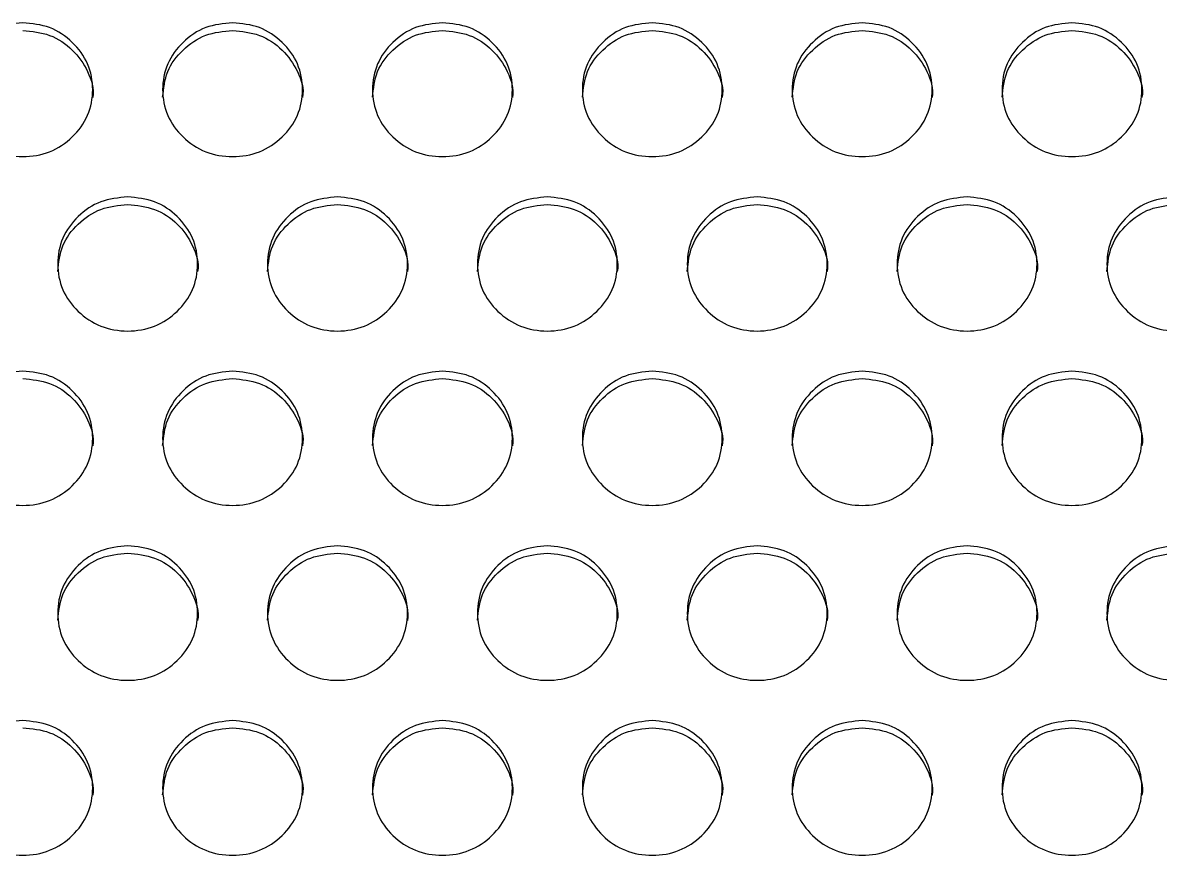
# Model space of a CAD drawing. Header units: millimetres. Extents: x 0.6 to 29.2, y 0.5 to 20.5.
# Drawn here: x 14.908 to 15.3417, y 11.1408 to 11.4582 of the extents above; entities that cross this region are included whole.
import ezdxf

# ---------------------------------------------------------------- set-up
doc = ezdxf.new("R2010")
doc.units = ezdxf.units.MM

msp = doc.modelspace()

# ---------------------------------------------------------------- linework, layer by layer
for points, knots in [([(14.90802, 11.4582), (14.91153, 11.45786), (14.91855, 11.45717), (14.92731, 11.45111), (14.93344, 11.44278), (14.9353, 11.4327), (14.93344, 11.42262), (14.92731, 11.41423), (14.91855, 11.40836), (14.90802, 11.40657), (14.89748, 11.40836), (14.88872, 11.41423), (14.88259, 11.42262), (14.88073, 11.43269), (14.88259, 11.44278), (14.88872, 11.45111), (14.89748, 11.45719), (14.90451, 11.45787), (14.90802, 11.4582)], [0, 0, 0, 0, 0.062528, 0.12499, 0.187437, 0.249996, 0.312448, 0.375002, 0.437456, 0.500008, 0.562451, 0.625015, 0.687459, 0.750019, 0.812469, 0.875027, 0.937563, 1, 1, 1, 1]), ([(14.98802, 11.4582), (14.99153, 11.45786), (14.99855, 11.45717), (15.00731, 11.45111), (15.01344, 11.44278), (15.0153, 11.4327), (15.01344, 11.42262), (15.00731, 11.41423), (14.99855, 11.40836), (14.98802, 11.40657), (14.97748, 11.40836), (14.96872, 11.41423), (14.96259, 11.42262), (14.96073, 11.43269), (14.96259, 11.44278), (14.96872, 11.45111), (14.97748, 11.45719), (14.98451, 11.45787), (14.98802, 11.4582)], [0, 0, 0, 0, 0.062528, 0.12499, 0.187437, 0.249996, 0.312448, 0.375003, 0.437455, 0.500007, 0.562451, 0.625015, 0.68746, 0.750019, 0.812469, 0.875027, 0.937563, 1, 1, 1, 1]), ([(15.06802, 11.4582), (15.07153, 11.45786), (15.07855, 11.45717), (15.08731, 11.45111), (15.09344, 11.44278), (15.0953, 11.4327), (15.09344, 11.42262), (15.08731, 11.41423), (15.07855, 11.40836), (15.06802, 11.40657), (15.05748, 11.40836), (15.04872, 11.41423), (15.04259, 11.42262), (15.04073, 11.43269), (15.04259, 11.44278), (15.04872, 11.45111), (15.05748, 11.45719), (15.06451, 11.45787), (15.06802, 11.4582)], [0, 0, 0, 0, 0.062528, 0.124991, 0.187437, 0.249996, 0.312448, 0.375003, 0.437456, 0.500008, 0.562452, 0.625016, 0.68746, 0.750019, 0.81247, 0.875028, 0.937563, 1, 1, 1, 1]), ([(15.14802, 11.4582), (15.15153, 11.45786), (15.15855, 11.45717), (15.16731, 11.45111), (15.17344, 11.44278), (15.1753, 11.4327), (15.17344, 11.42262), (15.16731, 11.41423), (15.15855, 11.40836), (15.14802, 11.40657), (15.13748, 11.40836), (15.12872, 11.41423), (15.12259, 11.42262), (15.12073, 11.43269), (15.12259, 11.44278), (15.12872, 11.45111), (15.13748, 11.45719), (15.14451, 11.45787), (15.14802, 11.4582)], [0, 0, 0, 0, 0.062528, 0.124991, 0.187437, 0.249996, 0.312448, 0.375004, 0.437456, 0.500008, 0.562452, 0.625015, 0.68746, 0.75002, 0.81247, 0.875028, 0.937564, 1, 1, 1, 1]), ([(15.22802, 11.4582), (15.23153, 11.45786), (15.23855, 11.45717), (15.24731, 11.45111), (15.25344, 11.44278), (15.2553, 11.4327), (15.25344, 11.42262), (15.24731, 11.41423), (15.23855, 11.40836), (15.22802, 11.40657), (15.21748, 11.40836), (15.20872, 11.41423), (15.20259, 11.42262), (15.20073, 11.43269), (15.20259, 11.44278), (15.20872, 11.45111), (15.21748, 11.45719), (15.22451, 11.45787), (15.22802, 11.4582)], [0, 0, 0, 0, 0.062528, 0.12499, 0.187436, 0.249995, 0.312447, 0.375003, 0.437455, 0.500007, 0.562451, 0.625014, 0.687459, 0.750019, 0.812469, 0.875027, 0.937563, 1, 1, 1, 1]), ([(15.30802, 11.4582), (15.31153, 11.45786), (15.31855, 11.45717), (15.32731, 11.45111), (15.33344, 11.44278), (15.3353, 11.4327), (15.33344, 11.42262), (15.32731, 11.41423), (15.31855, 11.40836), (15.30802, 11.40657), (15.29748, 11.40836), (15.28872, 11.41423), (15.28259, 11.42262), (15.28073, 11.43269), (15.28259, 11.44278), (15.28872, 11.45111), (15.29748, 11.45719), (15.30451, 11.45787), (15.30802, 11.4582)], [0, 0, 0, 0, 0.062528, 0.12499, 0.187437, 0.249996, 0.312448, 0.375002, 0.437456, 0.500008, 0.562451, 0.625015, 0.687459, 0.750019, 0.812469, 0.875027, 0.937563, 1, 1, 1, 1]), ([(14.90802, 11.45527), (14.91152, 11.45492), (14.91853, 11.45423), (14.92739, 11.44817), (14.93315, 11.4399), (14.93531, 11.43304), (14.93468, 11.42976), (14.93468, 11.42976)], [0, 0, 0, 0, 0.2500933, 0.499868, 0.7495139, 0.9995547, 1, 1, 1, 1]), ([(14.96135, 11.4298), (14.96171, 11.43315), (14.96243, 11.43987), (14.96877, 11.44818), (14.97747, 11.45425), (14.9845, 11.45493), (14.98802, 11.45527)], [0, 0, 0, 0, 0.249419, 0.499737, 0.75004, 1, 1, 1, 1]), ([(14.98802, 11.45527), (14.99152, 11.45492), (14.99853, 11.45423), (15.00739, 11.44817), (15.01313, 11.4399), (15.01535, 11.43304), (15.01468, 11.42976), (15.01468, 11.42976)], [0, 0, 0, 0, 0.250093, 0.499867, 0.749513, 0.999554, 1, 1, 1, 1]), ([(15.04135, 11.4298), (15.04171, 11.43315), (15.04243, 11.43987), (15.04877, 11.44818), (15.05747, 11.45425), (15.0645, 11.45493), (15.06802, 11.45527)], [0, 0, 0, 0, 0.24942, 0.49974, 0.75004, 1, 1, 1, 1]), ([(15.06802, 11.45527), (15.07152, 11.45492), (15.07853, 11.45423), (15.08739, 11.44817), (15.09313, 11.4399), (15.09535, 11.43304), (15.09468, 11.42976), (15.09468, 11.42976)], [0, 0, 0, 0, 0.250093, 0.49987, 0.749513, 0.999554, 1, 1, 1, 1]), ([(15.12135, 11.4298), (15.12171, 11.43315), (15.12243, 11.43987), (15.12877, 11.44818), (15.13747, 11.45425), (15.1445, 11.45493), (15.14802, 11.45527)], [0, 0, 0, 0, 0.24942, 0.499739, 0.750044, 1, 1, 1, 1]), ([(15.14802, 11.45527), (15.15152, 11.45492), (15.15853, 11.45423), (15.16739, 11.44817), (15.17315, 11.4399), (15.17531, 11.43304), (15.17468, 11.42976), (15.17468, 11.42976)], [0, 0, 0, 0, 0.250093, 0.499871, 0.749514, 0.999555, 1, 1, 1, 1]), ([(15.20135, 11.4298), (15.20171, 11.43315), (15.20243, 11.43987), (15.20877, 11.44818), (15.21747, 11.45425), (15.2245, 11.45493), (15.22802, 11.45527)], [0, 0, 0, 0, 0.249419, 0.499737, 0.75004, 1, 1, 1, 1]), ([(15.22802, 11.45527), (15.23152, 11.45492), (15.23853, 11.45423), (15.24739, 11.44817), (15.25315, 11.4399), (15.25531, 11.43304), (15.25468, 11.42976), (15.25468, 11.42976)], [0, 0, 0, 0, 0.2500937, 0.4998689, 0.7495126, 0.9995547, 1, 1, 1, 1]), ([(15.28135, 11.4298), (15.28171, 11.43315), (15.28243, 11.43987), (15.28877, 11.44818), (15.29747, 11.45425), (15.3045, 11.45493), (15.30802, 11.45527)], [0, 0, 0, 0, 0.249419, 0.499737, 0.75004, 1, 1, 1, 1]), ([(15.30802, 11.45527), (15.31152, 11.45492), (15.31853, 11.45423), (15.32739, 11.44817), (15.33315, 11.4399), (15.33531, 11.43304), (15.33468, 11.42976), (15.33468, 11.42976)], [0, 0, 0, 0, 0.2500933, 0.499868, 0.7495139, 0.9995547, 1, 1, 1, 1]), ([(14.94802, 11.3918), (14.95153, 11.39145), (14.95855, 11.39076), (14.96731, 11.38469), (14.97344, 11.37635), (14.9753, 11.36625), (14.97344, 11.35615), (14.96731, 11.34775), (14.95855, 11.34187), (14.94802, 11.34008), (14.93748, 11.34187), (14.92872, 11.34775), (14.92259, 11.35616), (14.92073, 11.36624), (14.92259, 11.37635), (14.92872, 11.38469), (14.93748, 11.39078), (14.94451, 11.39146), (14.94802, 11.3918)], [0, 0, 0, 0, 0.0625282, 0.1249908, 0.1874367, 0.249996, 0.3124482, 0.375004, 0.4374562, 0.5000083, 0.5624525, 0.6250157, 0.6874604, 0.7500198, 0.8124705, 0.8750279, 0.9375639, 1, 1, 1, 1]), ([(14.92135, 11.3634), (14.92171, 11.36676), (14.92243, 11.37348), (14.92877, 11.38181), (14.93747, 11.38789), (14.9445, 11.38857), (14.94802, 11.38891)], [0, 0, 0, 0, 0.249419, 0.49974, 0.750044, 1, 1, 1, 1]), ([(14.94802, 11.38891), (14.95152, 11.38856), (14.95853, 11.38787), (14.96739, 11.3818), (14.97315, 11.37352), (14.97532, 11.36664), (14.97468, 11.36336), (14.97468, 11.36336)], [0, 0, 0, 0, 0.250093, 0.499871, 0.749514, 0.999557, 1, 1, 1, 1]), ([(15.02802, 11.3918), (15.03153, 11.39145), (15.03855, 11.39076), (15.04731, 11.38469), (15.05344, 11.37635), (15.0553, 11.36625), (15.05344, 11.35615), (15.04731, 11.34775), (15.03855, 11.34187), (15.02802, 11.34008), (15.01748, 11.34187), (15.00872, 11.34775), (15.00259, 11.35616), (15.00073, 11.36624), (15.00259, 11.37635), (15.00872, 11.38469), (15.01748, 11.39078), (15.02451, 11.39146), (15.02802, 11.3918)], [0, 0, 0, 0, 0.062528, 0.12499, 0.187436, 0.249995, 0.312447, 0.375002, 0.437456, 0.500008, 0.562452, 0.625015, 0.687459, 0.750019, 0.81247, 0.875027, 0.937563, 1, 1, 1, 1]), ([(15.00135, 11.3634), (15.00171, 11.36676), (15.00243, 11.37348), (15.00877, 11.38181), (15.01747, 11.38789), (15.0245, 11.38857), (15.02802, 11.38891)], [0, 0, 0, 0, 0.249417, 0.499737, 0.75004, 1, 1, 1, 1]), ([(15.02802, 11.38891), (15.03152, 11.38856), (15.03853, 11.38787), (15.04739, 11.3818), (15.05315, 11.37352), (15.05532, 11.36664), (15.05468, 11.36336), (15.05468, 11.36336)], [0, 0, 0, 0, 0.250094, 0.499869, 0.749515, 0.999557, 1, 1, 1, 1]), ([(15.10802, 11.3918), (15.11153, 11.39145), (15.11855, 11.39076), (15.12731, 11.38469), (15.13344, 11.37635), (15.1353, 11.36625), (15.13344, 11.35615), (15.12731, 11.34775), (15.11855, 11.34187), (15.10802, 11.34008), (15.09748, 11.34187), (15.08872, 11.34775), (15.08259, 11.35616), (15.08073, 11.36624), (15.08259, 11.37635), (15.08872, 11.38469), (15.09748, 11.39078), (15.10451, 11.39146), (15.10802, 11.3918)], [0, 0, 0, 0, 0.0625282, 0.1249898, 0.1874363, 0.2499954, 0.3124475, 0.3750027, 0.4374559, 0.5000079, 0.5624509, 0.625015, 0.6874597, 0.750019, 0.8124694, 0.8750268, 0.9375627, 1, 1, 1, 1]), ([(15.08135, 11.3634), (15.08171, 11.36676), (15.08243, 11.37348), (15.08877, 11.38181), (15.09747, 11.38789), (15.1045, 11.38857), (15.10802, 11.38891)], [0, 0, 0, 0, 0.249417, 0.499737, 0.75004, 1, 1, 1, 1]), ([(15.10802, 11.38891), (15.11152, 11.38856), (15.11853, 11.38787), (15.12739, 11.3818), (15.13315, 11.37352), (15.13532, 11.36664), (15.13468, 11.36336), (15.13468, 11.36336)], [0, 0, 0, 0, 0.250094, 0.499869, 0.749515, 0.999557, 1, 1, 1, 1]), ([(15.18802, 11.3918), (15.19153, 11.39145), (15.19855, 11.39076), (15.20731, 11.38469), (15.21344, 11.37635), (15.2153, 11.36625), (15.21344, 11.35615), (15.20731, 11.34775), (15.19855, 11.34187), (15.18802, 11.34008), (15.17748, 11.34187), (15.16872, 11.34775), (15.16259, 11.35616), (15.16073, 11.36624), (15.16259, 11.37635), (15.16872, 11.38469), (15.17748, 11.39078), (15.18451, 11.39146), (15.18802, 11.3918)], [0, 0, 0, 0, 0.062528, 0.12499, 0.187436, 0.249996, 0.312448, 0.375003, 0.437456, 0.500007, 0.562451, 0.625015, 0.68746, 0.750019, 0.81247, 0.875027, 0.937563, 1, 1, 1, 1]), ([(15.16135, 11.3634), (15.16171, 11.36676), (15.16243, 11.37348), (15.16877, 11.38181), (15.17747, 11.38789), (15.1845, 11.38857), (15.18802, 11.38891)], [0, 0, 0, 0, 0.249417, 0.499737, 0.75004, 1, 1, 1, 1]), ([(15.18802, 11.38891), (15.19152, 11.38856), (15.19853, 11.38787), (15.20739, 11.3818), (15.21313, 11.37352), (15.21535, 11.36663), (15.21468, 11.36336), (15.21468, 11.36336)], [0, 0, 0, 0, 0.250093, 0.499868, 0.749513, 0.999556, 1, 1, 1, 1]), ([(15.26802, 11.3918), (15.27153, 11.39145), (15.27855, 11.39076), (15.28731, 11.38469), (15.29344, 11.37635), (15.2953, 11.36625), (15.29344, 11.35615), (15.28731, 11.34775), (15.27855, 11.34187), (15.26802, 11.34008), (15.25748, 11.34187), (15.24872, 11.34775), (15.24259, 11.35616), (15.24073, 11.36624), (15.24259, 11.37635), (15.24872, 11.38469), (15.25748, 11.39078), (15.26451, 11.39146), (15.26802, 11.3918)], [0, 0, 0, 0, 0.062528, 0.12499, 0.187436, 0.249996, 0.312448, 0.375003, 0.437456, 0.500008, 0.562452, 0.625016, 0.68746, 0.750019, 0.81247, 0.875028, 0.937563, 1, 1, 1, 1]), ([(15.24135, 11.3634), (15.24171, 11.36676), (15.24243, 11.37348), (15.24877, 11.38181), (15.25747, 11.38789), (15.2645, 11.38857), (15.26802, 11.38891)], [0, 0, 0, 0, 0.249418, 0.499741, 0.75004, 1, 1, 1, 1]), ([(15.26802, 11.38891), (15.27152, 11.38856), (15.27853, 11.38787), (15.28739, 11.3818), (15.29313, 11.37352), (15.29535, 11.36663), (15.29468, 11.36336), (15.29468, 11.36336)], [0, 0, 0, 0, 0.250093, 0.499868, 0.749513, 0.999556, 1, 1, 1, 1]), ([(15.34802, 11.3918), (15.35153, 11.39145), (15.35855, 11.39076), (15.36731, 11.38469), (15.37344, 11.37635), (15.3753, 11.36625), (15.37344, 11.35615), (15.36731, 11.34775), (15.35855, 11.34187), (15.34802, 11.34008), (15.33748, 11.34187), (15.32872, 11.34775), (15.32259, 11.35616), (15.32073, 11.36624), (15.32259, 11.37635), (15.32872, 11.38469), (15.33748, 11.39078), (15.34451, 11.39146), (15.34802, 11.3918)], [0, 0, 0, 0, 0.0625282, 0.1249908, 0.1874367, 0.249996, 0.3124482, 0.375004, 0.4374562, 0.5000083, 0.5624525, 0.6250157, 0.6874604, 0.7500198, 0.8124705, 0.8750279, 0.9375639, 1, 1, 1, 1]), ([(15.32135, 11.3634), (15.32171, 11.36676), (15.32243, 11.37348), (15.32877, 11.38181), (15.33747, 11.38789), (15.3445, 11.38857), (15.34802, 11.38891)], [0, 0, 0, 0, 0.249419, 0.49974, 0.750044, 1, 1, 1, 1]), ([(14.90802, 11.32538), (14.91153, 11.32503), (14.91855, 11.32434), (14.92731, 11.31826), (14.93344, 11.30991), (14.9353, 11.29979), (14.93344, 11.28968), (14.92731, 11.28127), (14.91855, 11.27538), (14.90802, 11.27359), (14.89748, 11.27538), (14.88872, 11.28127), (14.88259, 11.28969), (14.88073, 11.29979), (14.88259, 11.30991), (14.88872, 11.31827), (14.89748, 11.32436), (14.90451, 11.32504), (14.90802, 11.32538)], [0, 0, 0, 0, 0.062528, 0.12499, 0.187437, 0.249996, 0.312447, 0.375003, 0.437456, 0.500008, 0.562451, 0.625015, 0.687459, 0.750019, 0.812469, 0.875027, 0.937563, 1, 1, 1, 1]), ([(14.98802, 11.32538), (14.99153, 11.32503), (14.99855, 11.32434), (15.00731, 11.31826), (15.01344, 11.30991), (15.0153, 11.29979), (15.01344, 11.28968), (15.00731, 11.28127), (14.99855, 11.27538), (14.98802, 11.27359), (14.97748, 11.27538), (14.96872, 11.28127), (14.96259, 11.28969), (14.96073, 11.29979), (14.96259, 11.30991), (14.96872, 11.31827), (14.97748, 11.32436), (14.98451, 11.32504), (14.98802, 11.32538)], [0, 0, 0, 0, 0.0625281, 0.1249898, 0.1874364, 0.2499959, 0.3124476, 0.3750028, 0.437455, 0.500007, 0.5624511, 0.6250153, 0.6874597, 0.7500193, 0.8124694, 0.8750267, 0.9375628, 1, 1, 1, 1]), ([(15.06802, 11.32538), (15.07153, 11.32503), (15.07855, 11.32434), (15.08731, 11.31826), (15.09344, 11.30991), (15.0953, 11.29979), (15.09344, 11.28968), (15.08731, 11.28127), (15.07855, 11.27538), (15.06802, 11.27359), (15.05748, 11.27538), (15.04872, 11.28127), (15.04259, 11.28969), (15.04073, 11.29979), (15.04259, 11.30991), (15.04872, 11.31827), (15.05748, 11.32436), (15.06451, 11.32504), (15.06802, 11.32538)], [0, 0, 0, 0, 0.062528, 0.124991, 0.187437, 0.249996, 0.312448, 0.375004, 0.437456, 0.500008, 0.562452, 0.625016, 0.68746, 0.75002, 0.81247, 0.875028, 0.937563, 1, 1, 1, 1]), ([(15.14802, 11.32538), (15.15153, 11.32503), (15.15855, 11.32434), (15.16731, 11.31826), (15.17344, 11.30991), (15.1753, 11.29979), (15.17344, 11.28968), (15.16731, 11.28127), (15.15855, 11.27538), (15.14802, 11.27359), (15.13748, 11.27538), (15.12872, 11.28127), (15.12259, 11.28969), (15.12073, 11.29979), (15.12259, 11.30991), (15.12872, 11.31827), (15.13748, 11.32436), (15.14451, 11.32504), (15.14802, 11.32538)], [0, 0, 0, 0, 0.0625282, 0.1249909, 0.1874369, 0.2499964, 0.3124479, 0.375004, 0.4374562, 0.5000082, 0.5624524, 0.6250157, 0.6874601, 0.75002, 0.8124704, 0.8750278, 0.9375639, 1, 1, 1, 1]), ([(15.22802, 11.32538), (15.23153, 11.32503), (15.23855, 11.32434), (15.24731, 11.31826), (15.25344, 11.30991), (15.2553, 11.29979), (15.25344, 11.28968), (15.24731, 11.28127), (15.23855, 11.27538), (15.22802, 11.27359), (15.21748, 11.27538), (15.20872, 11.28127), (15.20259, 11.28969), (15.20073, 11.29979), (15.20259, 11.30991), (15.20872, 11.31827), (15.21748, 11.32436), (15.22451, 11.32504), (15.22802, 11.32538)], [0, 0, 0, 0, 0.062528, 0.12499, 0.187436, 0.249995, 0.312447, 0.375003, 0.437455, 0.500007, 0.562451, 0.625015, 0.687459, 0.750019, 0.812469, 0.875027, 0.937563, 1, 1, 1, 1]), ([(15.30802, 11.32538), (15.31153, 11.32503), (15.31855, 11.32434), (15.32731, 11.31826), (15.33344, 11.30991), (15.3353, 11.29979), (15.33344, 11.28968), (15.32731, 11.28127), (15.31855, 11.27538), (15.30802, 11.27359), (15.29748, 11.27538), (15.28872, 11.28127), (15.28259, 11.28969), (15.28073, 11.29979), (15.28259, 11.30991), (15.28872, 11.31827), (15.29748, 11.32436), (15.30451, 11.32504), (15.30802, 11.32538)], [0, 0, 0, 0, 0.062528, 0.12499, 0.187437, 0.249996, 0.312447, 0.375003, 0.437456, 0.500008, 0.562451, 0.625015, 0.687459, 0.750019, 0.812469, 0.875027, 0.937563, 1, 1, 1, 1]), ([(14.90802, 11.32255), (14.91152, 11.3222), (14.91853, 11.32151), (14.92739, 11.31542), (14.93315, 11.30713), (14.93532, 11.30024), (14.93468, 11.29696), (14.93468, 11.29695)], [0, 0, 0, 0, 0.250093, 0.4998682, 0.7495148, 0.9995553, 1, 1, 1, 1]), ([(14.96135, 11.297), (14.96171, 11.30036), (14.96243, 11.30709), (14.96877, 11.31544), (14.97747, 11.32152), (14.9845, 11.32221), (14.98802, 11.32255)], [0, 0, 0, 0, 0.24942, 0.499738, 0.750041, 1, 1, 1, 1]), ([(14.98802, 11.32255), (14.99152, 11.3222), (14.99853, 11.32151), (15.00739, 11.31542), (15.01313, 11.30713), (15.01535, 11.30024), (15.01468, 11.29696), (15.01468, 11.29695)], [0, 0, 0, 0, 0.250093, 0.499867, 0.749513, 0.999554, 1, 1, 1, 1]), ([(15.04135, 11.297), (15.04171, 11.30036), (15.04243, 11.30709), (15.04877, 11.31544), (15.05747, 11.32152), (15.0645, 11.32221), (15.06802, 11.32255)], [0, 0, 0, 0, 0.24942, 0.499741, 0.75004, 1, 1, 1, 1]), ([(15.06802, 11.32255), (15.07152, 11.3222), (15.07853, 11.32151), (15.08739, 11.31542), (15.09313, 11.30713), (15.09535, 11.30024), (15.09468, 11.29696), (15.09468, 11.29695)], [0, 0, 0, 0, 0.250092, 0.499871, 0.749514, 0.999554, 1, 1, 1, 1]), ([(15.12135, 11.297), (15.12171, 11.30036), (15.12243, 11.30709), (15.12877, 11.31544), (15.13747, 11.32152), (15.1445, 11.32221), (15.14802, 11.32255)], [0, 0, 0, 0, 0.249421, 0.49974, 0.750044, 1, 1, 1, 1]), ([(15.14802, 11.32255), (15.15152, 11.3222), (15.15853, 11.32151), (15.16739, 11.31542), (15.17315, 11.30713), (15.17532, 11.30024), (15.17468, 11.29696), (15.17468, 11.29695)], [0, 0, 0, 0, 0.250092, 0.499871, 0.749514, 0.999555, 1, 1, 1, 1]), ([(15.20135, 11.297), (15.20171, 11.30036), (15.20243, 11.30709), (15.20877, 11.31544), (15.21747, 11.32152), (15.2245, 11.32221), (15.22802, 11.32255)], [0, 0, 0, 0, 0.24942, 0.499738, 0.750041, 1, 1, 1, 1]), ([(15.22802, 11.32255), (15.23152, 11.3222), (15.23853, 11.32151), (15.24739, 11.31542), (15.25315, 11.30713), (15.25532, 11.30024), (15.25468, 11.29696), (15.25468, 11.29695)], [0, 0, 0, 0, 0.2500934, 0.4998691, 0.7495135, 0.9995553, 1, 1, 1, 1]), ([(15.28135, 11.297), (15.28171, 11.30036), (15.28243, 11.30709), (15.28877, 11.31544), (15.29747, 11.32152), (15.3045, 11.32221), (15.30802, 11.32255)], [0, 0, 0, 0, 0.24942, 0.499738, 0.750041, 1, 1, 1, 1]), ([(15.30802, 11.32255), (15.31152, 11.3222), (15.31853, 11.32151), (15.32739, 11.31542), (15.33315, 11.30713), (15.33532, 11.30024), (15.33468, 11.29696), (15.33468, 11.29695)], [0, 0, 0, 0, 0.250093, 0.4998682, 0.7495148, 0.9995553, 1, 1, 1, 1]), ([(14.94802, 11.25877), (14.95153, 11.25842), (14.95855, 11.25772), (14.96731, 11.25164), (14.97344, 11.24327), (14.9753, 11.23314), (14.97344, 11.22301), (14.96731, 11.21459), (14.95855, 11.20869), (14.94802, 11.2069), (14.93748, 11.20869), (14.92872, 11.21458), (14.92259, 11.22302), (14.92073, 11.23313), (14.92259, 11.24327), (14.92872, 11.25164), (14.93748, 11.25774), (14.94451, 11.25842), (14.94802, 11.25877)], [0, 0, 0, 0, 0.0625282, 0.1249909, 0.1874368, 0.249996, 0.312448, 0.3750036, 0.4374558, 0.5000079, 0.562452, 0.6250152, 0.6874599, 0.7500199, 0.8124704, 0.8750279, 0.937564, 1, 1, 1, 1]), ([(15.02802, 11.25877), (15.03153, 11.25842), (15.03855, 11.25772), (15.04731, 11.25164), (15.05344, 11.24327), (15.0553, 11.23314), (15.05344, 11.22301), (15.04731, 11.21459), (15.03855, 11.20869), (15.02802, 11.2069), (15.01748, 11.20869), (15.00872, 11.21458), (15.00259, 11.22302), (15.00073, 11.23313), (15.00259, 11.24327), (15.00872, 11.25164), (15.01748, 11.25774), (15.02451, 11.25842), (15.02802, 11.25877)], [0, 0, 0, 0, 0.062528, 0.12499, 0.187436, 0.249995, 0.312447, 0.375002, 0.437455, 0.500007, 0.562451, 0.625014, 0.687459, 0.750019, 0.812469, 0.875027, 0.937563, 1, 1, 1, 1]), ([(15.10802, 11.25877), (15.11153, 11.25842), (15.11855, 11.25772), (15.12731, 11.25164), (15.13344, 11.24327), (15.1353, 11.23314), (15.13344, 11.22301), (15.12731, 11.21459), (15.11855, 11.20869), (15.10802, 11.2069), (15.09748, 11.20869), (15.08872, 11.21458), (15.08259, 11.22302), (15.08073, 11.23313), (15.08259, 11.24327), (15.08872, 11.25164), (15.09748, 11.25774), (15.10451, 11.25842), (15.10802, 11.25877)], [0, 0, 0, 0, 0.0625282, 0.1249899, 0.1874364, 0.2499954, 0.3124473, 0.3750022, 0.4374554, 0.5000075, 0.5624505, 0.6250145, 0.6874593, 0.7500191, 0.8124693, 0.8750268, 0.9375629, 1, 1, 1, 1]), ([(15.18802, 11.25877), (15.19153, 11.25842), (15.19855, 11.25772), (15.20731, 11.25164), (15.21344, 11.24327), (15.2153, 11.23314), (15.21344, 11.22301), (15.20731, 11.21459), (15.19855, 11.20869), (15.18802, 11.2069), (15.17748, 11.20869), (15.16872, 11.21458), (15.16259, 11.22302), (15.16073, 11.23313), (15.16259, 11.24327), (15.16872, 11.25164), (15.17748, 11.25774), (15.18451, 11.25842), (15.18802, 11.25877)], [0, 0, 0, 0, 0.062528, 0.12499, 0.187436, 0.249996, 0.312448, 0.375003, 0.437456, 0.500007, 0.562451, 0.625015, 0.687459, 0.750019, 0.812469, 0.875027, 0.937563, 1, 1, 1, 1]), ([(15.26802, 11.25877), (15.27153, 11.25842), (15.27855, 11.25772), (15.28731, 11.25164), (15.29344, 11.24327), (15.2953, 11.23314), (15.29344, 11.22301), (15.28731, 11.21459), (15.27855, 11.20869), (15.26802, 11.2069), (15.25748, 11.20869), (15.24872, 11.21458), (15.24259, 11.22302), (15.24073, 11.23313), (15.24259, 11.24327), (15.24872, 11.25164), (15.25748, 11.25774), (15.26451, 11.25842), (15.26802, 11.25877)], [0, 0, 0, 0, 0.062528, 0.12499, 0.187436, 0.249996, 0.312447, 0.375003, 0.437455, 0.500007, 0.562451, 0.625015, 0.687459, 0.750019, 0.81247, 0.875028, 0.937563, 1, 1, 1, 1]), ([(15.34802, 11.25877), (15.35153, 11.25842), (15.35855, 11.25772), (15.36731, 11.25164), (15.37344, 11.24327), (15.3753, 11.23314), (15.37344, 11.22301), (15.36731, 11.21459), (15.35855, 11.20869), (15.34802, 11.2069), (15.33748, 11.20869), (15.32872, 11.21458), (15.32259, 11.22302), (15.32073, 11.23313), (15.32259, 11.24327), (15.32872, 11.25164), (15.33748, 11.25774), (15.34451, 11.25842), (15.34802, 11.25877)], [0, 0, 0, 0, 0.0625282, 0.1249909, 0.1874368, 0.249996, 0.312448, 0.3750036, 0.4374558, 0.5000079, 0.562452, 0.6250152, 0.6874599, 0.7500199, 0.8124704, 0.8750279, 0.937564, 1, 1, 1, 1]), ([(14.92135, 11.23039), (14.92171, 11.23376), (14.92243, 11.2405), (14.92877, 11.24886), (14.93747, 11.25496), (14.9445, 11.25564), (14.94802, 11.25598)], [0, 0, 0, 0, 0.24942, 0.49974, 0.750044, 1, 1, 1, 1]), ([(14.94802, 11.25598), (14.95152, 11.25563), (14.95853, 11.25494), (14.96739, 11.24885), (14.97315, 11.24054), (14.97532, 11.23365), (14.97468, 11.23036), (14.97468, 11.23035)], [0, 0, 0, 0, 0.2500927, 0.4998698, 0.7495126, 0.9995566, 1, 1, 1, 1]), ([(15.00135, 11.23039), (15.00171, 11.23376), (15.00243, 11.2405), (15.00877, 11.24886), (15.01747, 11.25496), (15.0245, 11.25564), (15.02802, 11.25598)], [0, 0, 0, 0, 0.249419, 0.499737, 0.750041, 1, 1, 1, 1]), ([(15.02802, 11.25598), (15.03152, 11.25563), (15.03853, 11.25494), (15.04739, 11.24885), (15.05315, 11.24054), (15.05532, 11.23365), (15.05468, 11.23036), (15.05468, 11.23035)], [0, 0, 0, 0, 0.250093, 0.499867, 0.749513, 0.999557, 1, 1, 1, 1]), ([(15.08135, 11.23039), (15.08171, 11.23376), (15.08243, 11.2405), (15.08877, 11.24886), (15.09747, 11.25496), (15.1045, 11.25564), (15.10802, 11.25598)], [0, 0, 0, 0, 0.249419, 0.499737, 0.750041, 1, 1, 1, 1]), ([(15.10802, 11.25598), (15.11152, 11.25563), (15.11853, 11.25494), (15.12739, 11.24885), (15.13315, 11.24054), (15.13532, 11.23365), (15.13468, 11.23036), (15.13468, 11.23035)], [0, 0, 0, 0, 0.250093, 0.499867, 0.749513, 0.999557, 1, 1, 1, 1]), ([(15.16135, 11.23039), (15.16171, 11.23376), (15.16243, 11.2405), (15.16877, 11.24886), (15.17747, 11.25496), (15.1845, 11.25564), (15.18802, 11.25598)], [0, 0, 0, 0, 0.249419, 0.499737, 0.750041, 1, 1, 1, 1]), ([(15.18802, 11.25598), (15.19152, 11.25563), (15.19853, 11.25494), (15.20739, 11.24885), (15.21313, 11.24054), (15.21535, 11.23364), (15.21468, 11.23036), (15.21468, 11.23035)], [0, 0, 0, 0, 0.250093, 0.499866, 0.749512, 0.999556, 1, 1, 1, 1]), ([(15.24135, 11.23039), (15.24171, 11.23376), (15.24243, 11.2405), (15.24877, 11.24886), (15.25747, 11.25496), (15.2645, 11.25564), (15.26802, 11.25598)], [0, 0, 0, 0, 0.249419, 0.499741, 0.75004, 1, 1, 1, 1]), ([(15.26802, 11.25598), (15.27152, 11.25563), (15.27853, 11.25494), (15.28739, 11.24885), (15.29313, 11.24054), (15.29535, 11.23364), (15.29468, 11.23036), (15.29468, 11.23035)], [0, 0, 0, 0, 0.250093, 0.499866, 0.749512, 0.999556, 1, 1, 1, 1]), ([(15.32135, 11.23039), (15.32171, 11.23376), (15.32243, 11.2405), (15.32877, 11.24886), (15.33747, 11.25496), (15.3445, 11.25564), (15.34802, 11.25598)], [0, 0, 0, 0, 0.24942, 0.49974, 0.750044, 1, 1, 1, 1]), ([(14.90802, 11.19215), (14.91153, 11.1918), (14.91855, 11.1911), (14.92731, 11.18501), (14.93344, 11.17663), (14.9353, 11.16648), (14.93344, 11.15634), (14.92731, 11.1479), (14.91855, 11.142), (14.90802, 11.1402), (14.89748, 11.14199), (14.88872, 11.1479), (14.88259, 11.15635), (14.88073, 11.16648), (14.88259, 11.17663), (14.88872, 11.18501), (14.89748, 11.19112), (14.90451, 11.19181), (14.90802, 11.19215)], [0, 0, 0, 0, 0.0625281, 0.1249896, 0.1874366, 0.2499956, 0.3124476, 0.3750024, 0.4374557, 0.5000078, 0.5624509, 0.6250147, 0.6874598, 0.7500191, 0.8124694, 0.8750268, 0.9375629, 1, 1, 1, 1]), ([(14.90802, 11.18941), (14.91152, 11.18907), (14.91853, 11.18837), (14.92739, 11.18227), (14.93315, 11.17395), (14.93531, 11.16704), (14.93468, 11.16375), (14.93468, 11.16374)], [0, 0, 0, 0, 0.250093, 0.499868, 0.749514, 0.999554, 1, 1, 1, 1]), ([(14.98802, 11.19215), (14.99153, 11.1918), (14.99855, 11.1911), (15.00731, 11.18501), (15.01344, 11.17663), (15.0153, 11.16648), (15.01344, 11.15634), (15.00731, 11.1479), (14.99855, 11.142), (14.98802, 11.1402), (14.97748, 11.14199), (14.96872, 11.1479), (14.96259, 11.15635), (14.96073, 11.16648), (14.96259, 11.17663), (14.96872, 11.18501), (14.97748, 11.19112), (14.98451, 11.19181), (14.98802, 11.19215)], [0, 0, 0, 0, 0.062528, 0.12499, 0.187437, 0.249996, 0.312448, 0.375003, 0.437455, 0.500007, 0.562451, 0.625015, 0.68746, 0.750019, 0.812469, 0.875027, 0.937563, 1, 1, 1, 1]), ([(14.96135, 11.16379), (14.96171, 11.16716), (14.96243, 11.17391), (14.96877, 11.18228), (14.97747, 11.18839), (14.9845, 11.18907), (14.98802, 11.18941)], [0, 0, 0, 0, 0.249419, 0.499737, 0.750041, 1, 1, 1, 1]), ([(14.98802, 11.18941), (14.99152, 11.18907), (14.99853, 11.18837), (15.00739, 11.18227), (15.01313, 11.17395), (15.01535, 11.16704), (15.01468, 11.16375), (15.01468, 11.16374)], [0, 0, 0, 0, 0.250093, 0.499867, 0.749512, 0.999553, 1, 1, 1, 1]), ([(15.06802, 11.19215), (15.07153, 11.1918), (15.07855, 11.1911), (15.08731, 11.18501), (15.09344, 11.17663), (15.0953, 11.16648), (15.09344, 11.15634), (15.08731, 11.1479), (15.07855, 11.142), (15.06802, 11.1402), (15.05748, 11.14199), (15.04872, 11.1479), (15.04259, 11.15635), (15.04073, 11.16648), (15.04259, 11.17663), (15.04872, 11.18501), (15.05748, 11.19112), (15.06451, 11.19181), (15.06802, 11.19215)], [0, 0, 0, 0, 0.062528, 0.124991, 0.187437, 0.249996, 0.312448, 0.375003, 0.437456, 0.500008, 0.562452, 0.625016, 0.68746, 0.75002, 0.81247, 0.875028, 0.937563, 1, 1, 1, 1]), ([(15.04135, 11.16379), (15.04171, 11.16716), (15.04243, 11.17391), (15.04877, 11.18228), (15.05747, 11.18839), (15.0645, 11.18907), (15.06802, 11.18941)], [0, 0, 0, 0, 0.24942, 0.499741, 0.75004, 1, 1, 1, 1]), ([(15.06802, 11.18941), (15.07152, 11.18907), (15.07853, 11.18837), (15.08739, 11.18227), (15.09313, 11.17395), (15.09535, 11.16704), (15.09468, 11.16375), (15.09468, 11.16374)], [0, 0, 0, 0, 0.250092, 0.49987, 0.749513, 0.999553, 1, 1, 1, 1]), ([(15.14802, 11.19215), (15.15153, 11.1918), (15.15855, 11.1911), (15.16731, 11.18501), (15.17344, 11.17663), (15.1753, 11.16648), (15.17344, 11.15634), (15.16731, 11.1479), (15.15855, 11.142), (15.14802, 11.1402), (15.13748, 11.14199), (15.12872, 11.1479), (15.12259, 11.15635), (15.12073, 11.16648), (15.12259, 11.17663), (15.12872, 11.18501), (15.13748, 11.19112), (15.14451, 11.19181), (15.14802, 11.19215)], [0, 0, 0, 0, 0.0625281, 0.1249906, 0.187437, 0.2499962, 0.3124482, 0.3750037, 0.4374561, 0.5000082, 0.5624524, 0.6250153, 0.6874604, 0.7500199, 0.8124705, 0.8750279, 0.937564, 1, 1, 1, 1]), ([(15.12135, 11.16379), (15.12171, 11.16716), (15.12243, 11.17391), (15.12877, 11.18228), (15.13747, 11.18839), (15.1445, 11.18907), (15.14802, 11.18941)], [0, 0, 0, 0, 0.24942, 0.49974, 0.750044, 1, 1, 1, 1]), ([(15.14802, 11.18941), (15.15152, 11.18907), (15.15853, 11.18837), (15.16739, 11.18227), (15.17315, 11.17395), (15.17531, 11.16704), (15.17468, 11.16375), (15.17468, 11.16374)], [0, 0, 0, 0, 0.250092, 0.499871, 0.749513, 0.999554, 1, 1, 1, 1]), ([(15.22802, 11.19215), (15.23153, 11.1918), (15.23855, 11.1911), (15.24731, 11.18501), (15.25344, 11.17663), (15.2553, 11.16648), (15.25344, 11.15634), (15.24731, 11.1479), (15.23855, 11.142), (15.22802, 11.1402), (15.21748, 11.14199), (15.20872, 11.1479), (15.20259, 11.15635), (15.20073, 11.16648), (15.20259, 11.17663), (15.20872, 11.18501), (15.21748, 11.19112), (15.22451, 11.19181), (15.22802, 11.19215)], [0, 0, 0, 0, 0.0625281, 0.1249896, 0.187436, 0.2499952, 0.3124472, 0.3750027, 0.437455, 0.5000071, 0.5624514, 0.6250142, 0.6874593, 0.7500188, 0.8124693, 0.8750268, 0.9375629, 1, 1, 1, 1]), ([(15.20135, 11.16379), (15.20171, 11.16716), (15.20243, 11.17391), (15.20877, 11.18228), (15.21747, 11.18839), (15.2245, 11.18907), (15.22802, 11.18941)], [0, 0, 0, 0, 0.249419, 0.499737, 0.750041, 1, 1, 1, 1]), ([(15.22802, 11.18941), (15.23152, 11.18907), (15.23853, 11.18837), (15.24739, 11.18227), (15.25315, 11.17395), (15.25531, 11.16704), (15.25468, 11.16375), (15.25468, 11.16374)], [0, 0, 0, 0, 0.250093, 0.499869, 0.749512, 0.999554, 1, 1, 1, 1]), ([(15.30802, 11.19215), (15.31153, 11.1918), (15.31855, 11.1911), (15.32731, 11.18501), (15.33344, 11.17663), (15.3353, 11.16648), (15.33344, 11.15634), (15.32731, 11.1479), (15.31855, 11.142), (15.30802, 11.1402), (15.29748, 11.14199), (15.28872, 11.1479), (15.28259, 11.15635), (15.28073, 11.16648), (15.28259, 11.17663), (15.28872, 11.18501), (15.29748, 11.19112), (15.30451, 11.19181), (15.30802, 11.19215)], [0, 0, 0, 0, 0.0625281, 0.1249896, 0.1874366, 0.2499956, 0.3124476, 0.3750024, 0.4374557, 0.5000078, 0.5624509, 0.6250147, 0.6874598, 0.7500191, 0.8124694, 0.8750268, 0.9375629, 1, 1, 1, 1]), ([(15.28135, 11.16379), (15.28171, 11.16716), (15.28243, 11.17391), (15.28877, 11.18228), (15.29747, 11.18839), (15.3045, 11.18907), (15.30802, 11.18941)], [0, 0, 0, 0, 0.249419, 0.499737, 0.750041, 1, 1, 1, 1]), ([(15.30802, 11.18941), (15.31152, 11.18907), (15.31853, 11.18837), (15.32739, 11.18227), (15.33315, 11.17395), (15.33531, 11.16704), (15.33468, 11.16375), (15.33468, 11.16374)], [0, 0, 0, 0, 0.250093, 0.499868, 0.749514, 0.999554, 1, 1, 1, 1])]:
    msp.add_open_spline(points, degree=3, knots=knots)

doc.saveas('drawing.dxf')
